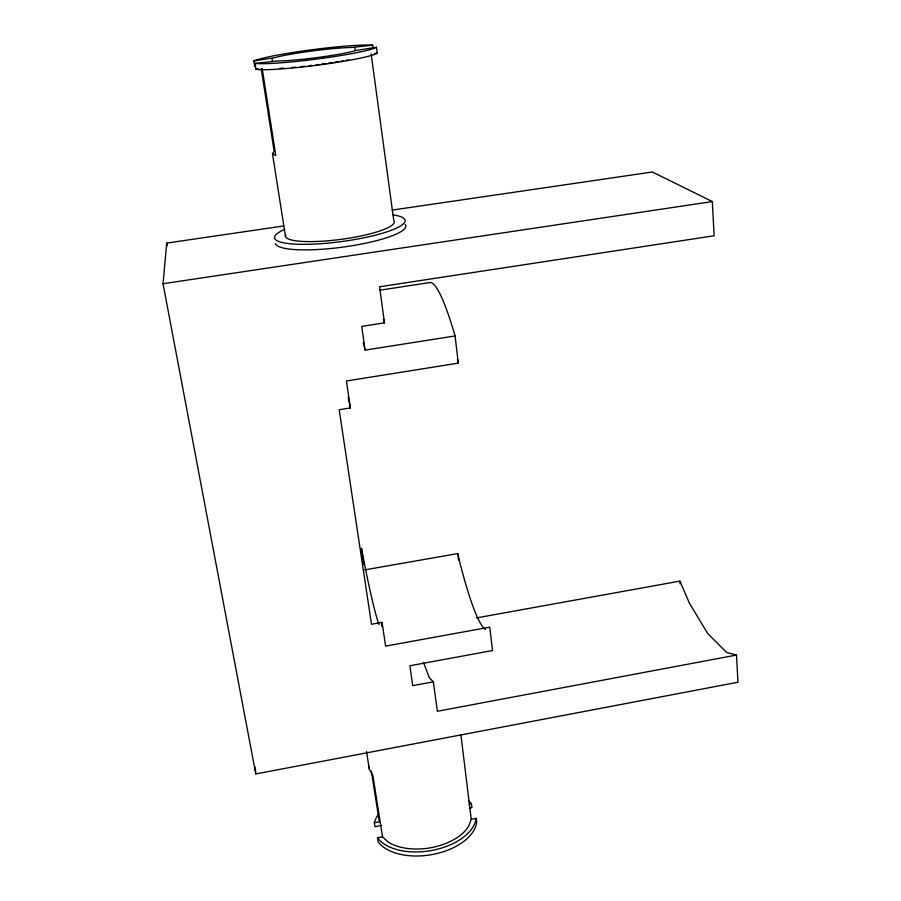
<?xml version="1.0" encoding="UTF-8"?>
<svg xmlns="http://www.w3.org/2000/svg" width="901" height="901" viewBox="0 0 901 901"><rect width="100%" height="100%" fill="white"/><g stroke="black" fill="none" stroke-linecap="round" stroke-linejoin="round"><path stroke-width="1.35" d="M460.884 734.506L471.234 819.324L468.903 825.823A47.01 26.94 -9.3 0 1 432.075 847.481A47.01 26.94 -9.3 0 1 387.937 841.838L382.508 836.838L372.969 775.919L369.297 769.127L369.376 766.424M381.776 626.341L382.069 622.332L371.482 624.235L339.181 409.752L350.399 407.928L346.423 380.999L458.305 363.126L455.073 335.949A186.744 22.322 80.4 0 0 429.259 282.644L379.839 290.19M476.438 617.917L679.917 581.111L689.333 603.017L707.713 633.527L726.645 652.482L736.511 655.05L737.964 682.226L255.783 773.959L163.036 283.725L166.708 243.09L283.601 225.982M285.516 236.569L272.485 153.767L274.163 151.323L261.211 68.735M254.724 66.787L253.8 60.964L274.321 57.732A45.748 3.581 -7.3 0 1 351.559 47.483L372.744 45.185L373.194 48.654M471.234 819.324L476.178 818.356L476.697 822.331A51.661 29.733 -9.3 0 1 433.325 854.328A51.661 29.733 -9.3 0 1 378.116 841.816L377.485 837.829L382.508 836.838M381.72 825.361L374.996 826.679L374.365 822.748L379.31 821.78L371.381 771.211M469.004 804.188L471.437 803.715L471.955 807.634L469.297 808.163M736.511 655.05L437.368 711.272L433.358 681.832L429.349 677.743L423.481 662.449M433.358 681.832L412.714 685.661L409.887 665.749L492.532 650.556L489.75 627.164L385.583 646.107L382.069 622.332M364.691 569.894L457.764 553.574L460.186 563.846A165.716 19.777 80.4 0 0 485.425 629.54M363.294 342.515A188.005 11.882 80.5 0 1 365.096 350.117L455.073 335.949M392.149 210.091L652.38 172.001L712.319 201.554L714.144 235.758L379.569 286.777L384.479 322.851L361.729 326.399L365.096 350.117M163.036 283.725L712.319 201.554M255.073 63.385L276.708 61.043A45.748 3.581 -7.3 0 0 318.335 57.405A45.748 3.581 -7.3 0 0 356.199 50.479L376.46 47.246L377.226 53.148A62.845 5.158 -7.3 0 1 320.463 64.782A62.845 5.158 -7.3 0 1 256.008 69.321L255.073 63.385A62.935 4.922 -7.3 0 0 319.596 58.689A62.935 4.922 -7.3 0 0 376.46 47.246M256.008 69.321L258.474 68.994M374.805 53.474L377.226 53.148M272.485 153.767L275.819 155.546L262.18 68.499M383.398 318.92L384.479 322.851M457.348 359.386L458.305 363.126M348.214 397.172L350.399 407.928M166.708 243.09L167.226 245.86M366.504 751.423L369.297 769.127M271.967 58.554L272.395 61.313M363.88 564.499L361.436 548.292L365.524 569.139A146.007 7.129 80.5 0 0 379.073 624.607M354.87 47.55L355.242 50.31M371.156 53.959L393.793 220.632A54.882 10.474 -7.6 0 1 340.173 239.463A54.882 10.474 -7.6 0 1 285.786 234.699M457.764 553.574L458.598 560.231M255.265 767.021L255.783 773.959M679.917 581.111L680.097 583.871M476.178 818.356A51.717 29.643 -9.3 0 1 432.739 850.274A51.717 29.643 -9.3 0 1 377.485 837.829M374.365 822.748A51.717 29.643 -9.3 0 1 377.981 814.909M468.745 801.102A51.717 29.643 -9.3 0 1 471.437 803.715M393.174 214.911A65.874 12.58 -7.6 0 1 384.085 232.728A65.874 12.58 -7.6 0 1 297.972 244.25A65.874 12.58 -7.6 0 1 284.626 229.44M405.202 224.428A65.784 12.794 -7.6 0 1 346.716 246.559A65.784 12.794 -7.6 0 1 275.447 243.597M348.664 59.815A57.123 4.685 -7.3 0 1 346.153 60.277M343.529 60.75A57.123 4.685 -7.3 0 1 340.803 61.212M338.021 61.673A57.123 4.685 -7.3 0 1 335.195 62.124M332.559 62.529A57.123 4.685 -7.3 0 1 328.516 63.138M325.768 63.532A57.123 4.685 -7.3 0 1 321.612 64.117M318.853 64.478A57.123 4.685 -7.3 0 1 316.06 64.849M311.847 65.368A57.123 4.685 -7.3 0 1 309.043 65.705M304.91 66.178A57.123 4.685 -7.3 0 1 300.844 66.618M295.494 67.147A57.123 4.685 -7.3 0 1 291.642 67.496M283.781 68.127A57.123 4.685 -7.3 0 1 280.076 68.363M253.8 60.964A62.935 4.922 -7.3 0 1 309.921 50.017A62.935 4.922 -7.3 0 1 372.744 45.185"/></g></svg>
